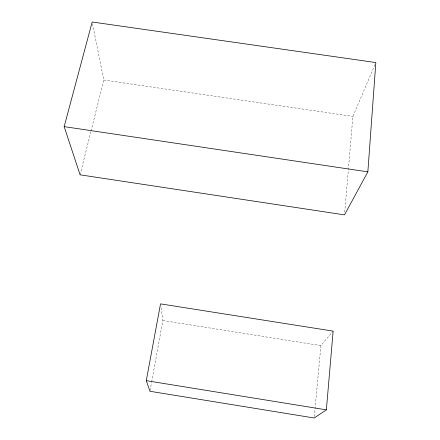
<?xml version="1.0" encoding="UTF-8"?>
<svg xmlns="http://www.w3.org/2000/svg" width="440" height="440" viewBox="0 0 440 440"><rect width="100%" height="100%" fill="white"/><g stroke="black" fill="none" stroke-linecap="round" stroke-linejoin="round"><path stroke-width="0.33" stroke-dasharray="2.2 1.65" d="M344.735 212.135L352.891 116.408L375.568 63.19M314.341 416.636L320.887 345.615L333.135 331.117M150.068 390.605L151.547 382.52M151.668 381.843L162.866 320.534L161.002 307.208M80.091 174.823L90.866 131.731M91.031 131.071L103.791 80.02L92.444 23.337M103.791 80.02L352.891 116.408M162.866 320.534L320.887 345.615"/><path stroke-width="0.66" d="M367.851 171.859L375.837 62.563L92.175 22L64.163 126.627L80.091 174.823L344.498 214.869L367.851 171.859L64.163 126.627M326.365 409.849L333.135 331.117L160.534 303.875L146.273 380.65L149.947 391.276L314.221 418L326.365 409.849L146.273 380.65"/></g></svg>
